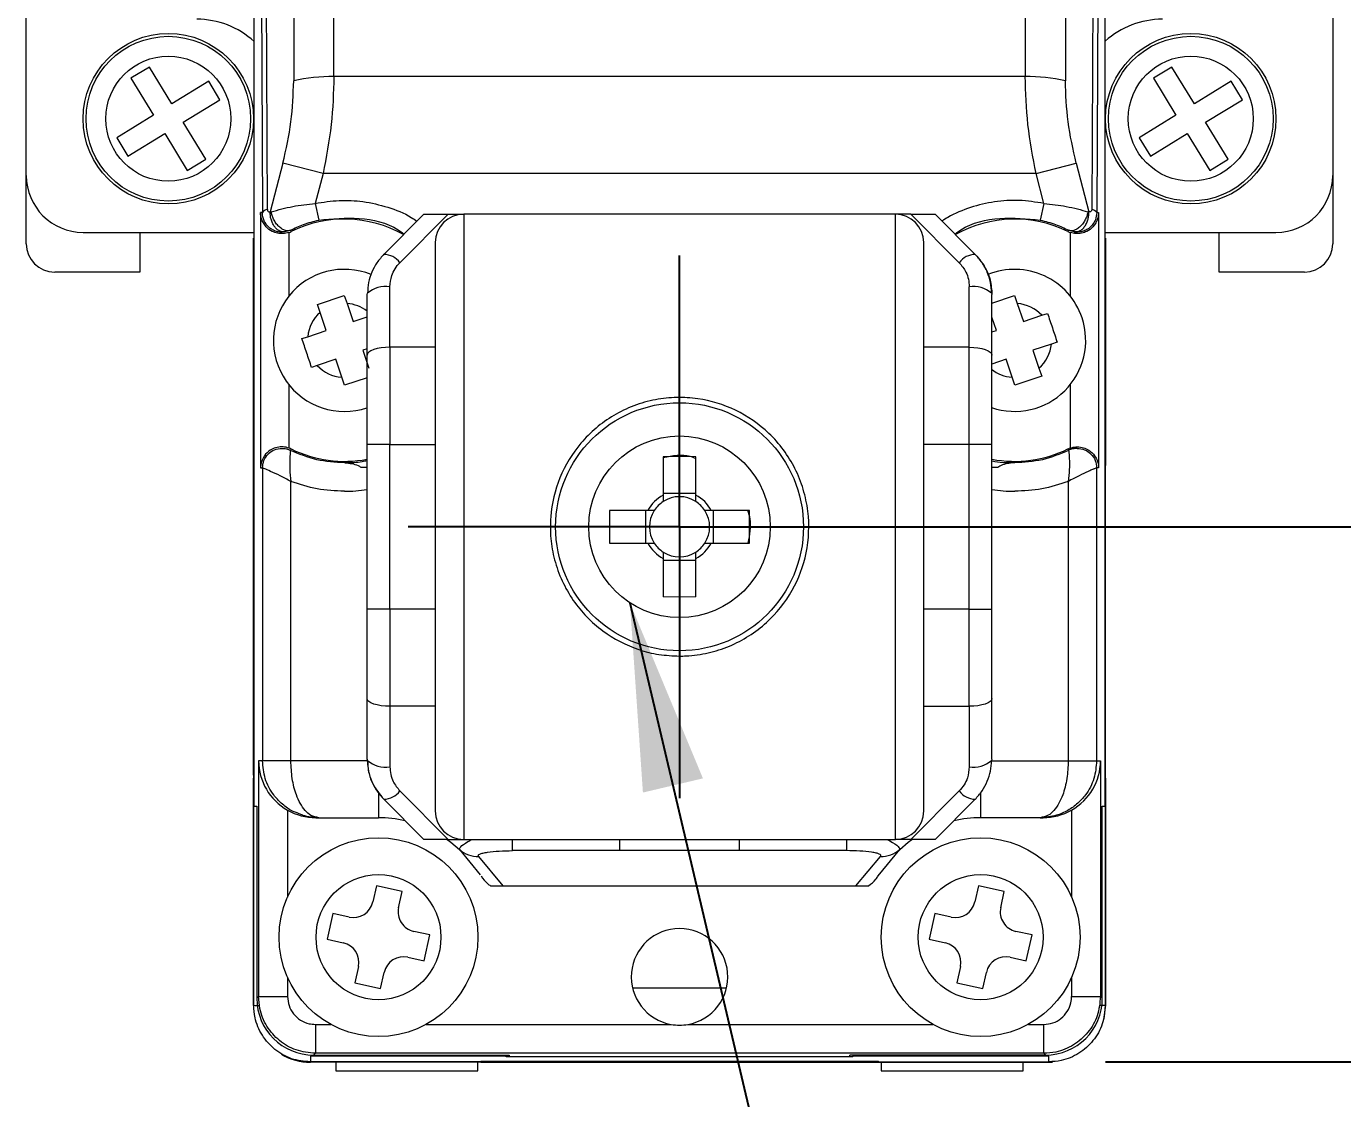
# Model space of a CAD drawing. Header units: inches. Extents: x 0.2 to 16.3, y 0.2 to 11.5.
# Drawn here: x 1.282 to 2.195, y 6.683 to 7.426 of the extents above; entities that cross this region are included whole.
import ezdxf

# ---------------------------------------------------------------- set-up
doc = ezdxf.new("R2010")
doc.units = ezdxf.units.IN
doc.header["$MEASUREMENT"] = 0
doc.linetypes.add('CENTERX2', pattern=[0.8, 0.5, -0.1, 0.1, -0.1])
doc.layers.add('CENTER_LINE', color=7, linetype='CENTERX2')
doc.styles.add('SLDTEXTSTYLE0', font='TXT', dxfattribs={"width": 0.7})
doc.dimstyles.new('SLDDIMSTYLE3', dxfattribs={"dimtxt": 0.15748, "dimasz": 0.13, "dimexe": 0, "dimexo": 0.0625, "dimgap": 0.03937, "dimtad": 1, "dimdec": 3, "dimrnd": 1e-09, "dimdsep": 46, "dimtxsty": 'SLDTEXTSTYLE0', "dimsah": 1, "dimcen": 0.09, "dimadec": 0, "dimazin": 2, "dimtfac": 1, "dimtdec": 3, "dimtofl": 0, "dimtmove": 0, "dimatfit": 3, "dimfxl": 1, "dimfrac": 2, "dimtolj": 1, "dimtzin": 12, "dimarcsym": 0})
doc.dimstyles.new('SLDDIMSTYLE5', dxfattribs={"dimtxt": 0.18, "dimasz": 0.13, "dimexe": 0, "dimexo": 0.0625, "dimgap": 0, "dimtad": 0, "dimtih": 1, "dimtoh": 1, "dimdec": 0, "dimrnd": 1e-09, "dimzin": 0, "dimdsep": 46, "dimtxsty": 'Standard', "dimsah": 1, "dimcen": 0.09, "dimadec": 0, "dimazin": 0, "dimtfac": 0.13, "dimtdec": 0, "dimtofl": 0, "dimtmove": 0, "dimatfit": 3, "dimfxl": 1, "dimfrac": 2, "dimtolj": 1, "dimtzin": 0, "dimarcsym": 0})

# ---------------------------------------------------------------- blocks, each defined once
blk = doc.blocks.new('_D_17')
at = {"layer": 'CENTER_LINE'}
for p, q in [((1.77428, 7.07931), (2.51675, 7.07931)), ((2.47738, 6.70867), (2.47738, 7.07931)), ((2.03019, 6.70867), (2.51675, 6.70867)), ((2.47738, 6.70867), (2.47738, 6.22963))]:
    blk.add_line(p, q, dxfattribs=at)
for points in [[(2.47738, 7.07931), (2.45738, 6.94931), (2.49738, 6.94931)], [(2.47738, 6.70867), (2.49738, 6.83867), (2.45738, 6.83867)]]:
    blk.add_solid(points, dxfattribs=at)
at = {"layer": 'CENTER_LINE', "insert": (2.27438, 6.22963), "char_height": 0.15748, "attachment_point": 1, "rotation": 90, "style": 'SLDTEXTSTYLE0'}
blk.add_mtext('0.371', dxfattribs=at)
blk = doc.blocks.new('SW_CENTERMARKSYMBOL_3')
at = {"layer": 'CENTER_LINE', "color": 0}
for p, q in [((0, 0.09843), (0, 0.18799)), ((0, 0), (0, 0.09843)), ((-0.09843, 0), (-0.18799, 0)), ((0, 0), (-0.09843, 0)), ((0, 0), (0, -0.09843)), ((0, 0), (0.09843, 0)), ((0.09843, 0), (0.18799, 0)), ((0, -0.09843), (0, -0.18799))]:
    blk.add_line(p, q, dxfattribs=at)

msp = doc.modelspace()

# ---------------------------------------------------------------- linework, layer by layer
at = {"color": 7, "linetype": 'Continuous', "lineweight": 18}
for p, q in [((1.43998, 6.88569), (1.43998, 7.62183)), ((1.46746, 7.62124), (1.46748, 7.38819)), ((1.49532, 7.39118), (1.49532, 7.62525)), ((1.97451, 7.62524), (1.97451, 7.39118)), ((2.00236, 7.62124), (2.00235, 7.38819)), ((1.44426, 7.61404), (1.44577, 7.29691)), ((1.44922, 7.29908), (1.44773, 7.61615)), ((2.0221, 7.61615), (2.0206, 7.29908)), ((2.02557, 7.61404), (2.02406, 7.29691)), ((2.02998, 6.88569), (2.02998, 7.47576)), ((1.28216, 7.32262), (1.28216, 7.45057)), ((2.18767, 7.45057), (2.18767, 7.32262)), ((1.36742, 7.39779), (1.35467, 7.38998)), ((1.38305, 7.37228), (1.36742, 7.39779)), ((1.97451, 7.39118), (1.49532, 7.39118)), ((2.07609, 7.39779), (2.06333, 7.38998)), ((2.09172, 7.37228), (2.07609, 7.39779)), ((1.35467, 7.38998), (1.3703, 7.36446)), ((1.40857, 7.38791), (1.38305, 7.37228)), ((1.41638, 7.37515), (1.40857, 7.38791)), ((2.06333, 7.38998), (2.07896, 7.36446)), ((2.11723, 7.38791), (2.09172, 7.37228)), ((2.12505, 7.37515), (2.11723, 7.38791)), ((1.39087, 7.35952), (1.41638, 7.37515)), ((2.09953, 7.35952), (2.12505, 7.37515)), ((1.3703, 7.36446), (1.34478, 7.34883)), ((2.07896, 7.36446), (2.05344, 7.34883)), ((1.4065, 7.334), (1.39087, 7.35952)), ((2.11516, 7.334), (2.09953, 7.35952)), ((1.34478, 7.34883), (1.3526, 7.33608)), ((1.3526, 7.33608), (1.37811, 7.3517)), ((1.37811, 7.3517), (1.39374, 7.32619)), ((2.05344, 7.34883), (2.06126, 7.33608)), ((2.06126, 7.33608), (2.08677, 7.3517)), ((2.08677, 7.3517), (2.1024, 7.32619)), ((1.39374, 7.32619), (1.4065, 7.334)), ((1.45996, 7.33113), (1.45123, 7.29739)), ((1.4878, 7.32393), (1.45996, 7.33113)), ((1.98202, 7.32393), (2.00986, 7.33113)), ((2.00986, 7.33113), (2.01859, 7.29739)), ((2.1024, 7.32619), (2.11516, 7.334)), ((1.28216, 7.27538), (1.28216, 7.32262)), ((1.4878, 7.32393), (1.48246, 7.30328)), ((1.98202, 7.32393), (1.4878, 7.32393)), ((1.98737, 7.30328), (1.98202, 7.32393)), ((2.18767, 7.32262), (2.18767, 7.27538)), ((1.48246, 7.30328), (1.48492, 7.29173)), ((1.98737, 7.30328), (1.98491, 7.29173)), ((1.44577, 7.29691), (1.44445, 7.29691)), ((1.44445, 7.29691), (1.44445, 7.12014)), ((1.45123, 7.29739), (1.45189, 7.29751)), ((1.55775, 7.29584), (1.52991, 7.268)), ((1.54104, 7.26225), (1.57463, 7.29584)), ((1.55775, 7.29584), (1.57463, 7.29584)), ((1.57463, 7.29584), (1.58531, 7.29584)), ((1.58531, 7.29584), (1.58531, 6.86277)), ((1.88452, 7.29584), (1.58531, 7.29584)), ((1.88452, 6.86277), (1.88452, 7.29584)), ((1.89519, 7.29584), (1.88452, 7.29584)), ((1.92878, 7.26225), (1.89519, 7.29584)), ((1.89519, 7.29584), (1.91208, 7.29584)), ((1.91208, 7.29584), (1.93992, 7.268)), ((2.01859, 7.29739), (2.01793, 7.29751)), ((2.02406, 7.29691), (2.02537, 7.29691)), ((2.02537, 7.29691), (2.02537, 7.12014)), ((1.32153, 7.28325), (1.43998, 7.28325)), ((1.3609, 7.28325), (1.3609, 7.25569)), ((1.46526, 7.28479), (1.4614, 7.28356)), ((1.46572, 7.28387), (1.46526, 7.28479)), ((2.00456, 7.28479), (2.00411, 7.28387)), ((2.00843, 7.28356), (2.00456, 7.28479)), ((2.02998, 7.28325), (2.1483, 7.28325)), ((2.10893, 7.25569), (2.10893, 7.28325)), ((1.43964, 7.12183), (1.43964, 7.27931)), ((1.43964, 7.27931), (1.43998, 7.27931)), ((1.43964, 7.11995), (1.43964, 7.27546)), ((1.43964, 7.27546), (1.43998, 7.27546)), ((2.02998, 7.27931), (2.03019, 7.27931)), ((2.03019, 7.27546), (2.02998, 7.27546)), ((2.03019, 7.27931), (2.03019, 7.12183)), ((2.03019, 7.11995), (2.03019, 7.27546)), ((1.3609, 7.25569), (1.30184, 7.25569)), ((2.16798, 7.25569), (2.10893, 7.25569)), ((1.53413, 7.20364), (1.53413, 7.24555)), ((1.9357, 7.20364), (1.9357, 7.24555)), ((1.48391, 7.23331), (1.50257, 7.23956)), ((1.50257, 7.23956), (1.50445, 7.23397)), ((1.51838, 7.24016), (1.51863, 7.24112)), ((1.51838, 7.19826), (1.51838, 7.24016)), ((1.9512, 7.24112), (1.95145, 7.24016)), ((1.95145, 7.19826), (1.95145, 7.24016)), ((1.95145, 7.2343), (1.96714, 7.23956)), ((1.96714, 7.23956), (1.96902, 7.23397)), ((1.48579, 7.22771), (1.48391, 7.23331)), ((1.48996, 7.21528), (1.48579, 7.22771)), ((1.50445, 7.23397), (1.50862, 7.22154)), ((1.96902, 7.23397), (1.97319, 7.22154)), ((1.98598, 7.22582), (1.98995, 7.22716)), ((1.50862, 7.22154), (1.51838, 7.22481)), ((1.95452, 7.21528), (1.95145, 7.22444)), ((1.97319, 7.22154), (1.98598, 7.22582)), ((1.47319, 7.20966), (1.47717, 7.21099)), ((1.47717, 7.21099), (1.48996, 7.21528)), ((1.95145, 7.21425), (1.95452, 7.21528)), ((1.51838, 7.20263), (1.5153, 7.2016)), ((1.5153, 7.2016), (1.51947, 7.18917)), ((1.53413, 7.20364), (1.53413, 7.13632)), ((1.56562, 7.20364), (1.53413, 7.20364)), ((1.9357, 7.20364), (1.9042, 7.20364)), ((1.9357, 7.13632), (1.9357, 7.20364)), ((1.99266, 7.20589), (1.97987, 7.2016)), ((1.97987, 7.2016), (1.98404, 7.18917)), ((1.99663, 7.20722), (1.99266, 7.20589)), ((1.48385, 7.19106), (1.47988, 7.18972)), ((1.49664, 7.19534), (1.48385, 7.19106)), ((1.50081, 7.18291), (1.49664, 7.19534)), ((1.96121, 7.19534), (1.95145, 7.19207)), ((1.96538, 7.18291), (1.96121, 7.19534)), ((1.50269, 7.17732), (1.50081, 7.18291)), ((1.51838, 7.18258), (1.50269, 7.17732)), ((1.96725, 7.17732), (1.96538, 7.18291)), ((1.98592, 7.18357), (1.96725, 7.17732)), ((1.98404, 7.18917), (1.98592, 7.18357)), ((1.53413, 7.13632), (1.51838, 7.13632)), ((1.51838, 7.02229), (1.51838, 7.13632)), ((1.53413, 7.02229), (1.53413, 7.13632)), ((1.53413, 7.13632), (1.56562, 7.13632)), ((1.9357, 7.13632), (1.9042, 7.13632)), ((1.95145, 7.13632), (1.9357, 7.13632)), ((1.9357, 7.02229), (1.9357, 7.13632)), ((1.95145, 7.02229), (1.95145, 7.13632)), ((1.46526, 7.13226), (1.46572, 7.13319)), ((1.73491, 7.12796), (1.72365, 7.12784)), ((1.72365, 7.12784), (1.72365, 7.10127)), ((1.74617, 7.12784), (1.73491, 7.12796)), ((1.74617, 7.10127), (1.74617, 7.12784)), ((2.00411, 7.13319), (2.00457, 7.13226)), ((1.43964, 6.90735), (1.43964, 7.11995)), ((1.44445, 7.12014), (1.44583, 7.12014)), ((1.44583, 7.12014), (1.44583, 6.91719)), ((1.50324, 7.1236), (1.50263, 7.1236)), ((1.514, 7.12064), (1.51838, 7.12064)), ((1.95145, 7.12064), (1.95583, 7.12064)), ((1.9672, 7.1236), (1.96659, 7.1236)), ((2.024, 7.12014), (2.024, 6.91719)), ((2.02537, 7.12014), (2.024, 7.12014)), ((2.03019, 6.90735), (2.03019, 7.11995)), ((1.46551, 6.91719), (1.46551, 7.11072)), ((2.0043, 7.11072), (2.00432, 6.91719)), ((1.72365, 7.10261), (1.74617, 7.10261)), ((1.71295, 7.09057), (1.68638, 7.09057)), ((1.68638, 7.09057), (1.68638, 7.06805)), ((1.71161, 7.06805), (1.71161, 7.09057)), ((1.78345, 7.09057), (1.75688, 7.09057)), ((1.75822, 7.09057), (1.75822, 7.06805)), ((1.78345, 7.06805), (1.78345, 7.09057)), ((1.68638, 7.06805), (1.71295, 7.06805)), ((1.75688, 7.06805), (1.78345, 7.06805)), ((1.72365, 7.05734), (1.72365, 7.03077)), ((1.74617, 7.056), (1.72365, 7.056)), ((1.74617, 7.03077), (1.74617, 7.05734)), ((1.73491, 7.03065), (1.72365, 7.03077)), ((1.74617, 7.03077), (1.73491, 7.03065)), ((1.53413, 7.02229), (1.51838, 7.02229)), ((1.53413, 7.02229), (1.53413, 6.95497)), ((1.56562, 7.02229), (1.53413, 7.02229)), ((1.9357, 7.02229), (1.9042, 7.02229)), ((1.9357, 6.95497), (1.9357, 7.02229)), ((1.9357, 7.02229), (1.95145, 7.02229)), ((1.51838, 6.91845), (1.51838, 6.96035)), ((1.56562, 6.95497), (1.53413, 6.95497)), ((1.53413, 6.95497), (1.53413, 6.91306)), ((1.9042, 6.95497), (1.9357, 6.95497)), ((1.9357, 6.95497), (1.9357, 6.91306)), ((1.95145, 6.91845), (1.95145, 6.96035)), ((1.44583, 6.91719), (1.44314, 6.91719)), ((1.44314, 6.91719), (1.44314, 6.75396)), ((1.51863, 6.91749), (1.51838, 6.91845)), ((1.95145, 6.91845), (1.9512, 6.91749)), ((2.00432, 6.91719), (2.024, 6.91719)), ((2.024, 6.91719), (2.02668, 6.91719)), ((2.02668, 6.91719), (2.02668, 6.75396)), ((1.43964, 6.90735), (1.43964, 6.90529)), ((1.43964, 6.90735), (1.43978, 6.90735)), ((1.43978, 6.7479), (1.43978, 6.90735)), ((2.03004, 6.90735), (2.03019, 6.90735)), ((2.03004, 6.7479), (2.03004, 6.90735)), ((2.03019, 6.90529), (2.03019, 6.90735)), ((1.43978, 6.90529), (1.43964, 6.90529)), ((1.43964, 6.74781), (1.43964, 6.90529)), ((2.03004, 6.90529), (2.03019, 6.90529)), ((2.03019, 6.90529), (2.03019, 6.74781)), ((1.52991, 6.89061), (1.55775, 6.86277)), ((1.57463, 6.86277), (1.54104, 6.89636)), ((1.92878, 6.89636), (1.89519, 6.86277)), ((1.91208, 6.86277), (1.93992, 6.89061)), ((1.43998, 6.88569), (1.44191, 6.88569)), ((1.44191, 6.88569), (1.44191, 6.75272)), ((1.46317, 6.8831), (1.46317, 6.82276)), ((2.00666, 6.8831), (2.00666, 6.82276)), ((2.02792, 6.88569), (2.02998, 6.88569)), ((2.02792, 6.75272), (2.02792, 6.88569)), ((1.48286, 6.87782), (1.48486, 6.87782)), ((1.48486, 6.87782), (1.52625, 6.87782)), ((1.98497, 6.87782), (1.94358, 6.87782)), ((1.98497, 6.87782), (1.98696, 6.87782)), ((1.57463, 6.86277), (1.55775, 6.86277)), ((1.57463, 6.86277), (1.58531, 6.86277)), ((1.58531, 6.86277), (1.88452, 6.86277)), ((1.69358, 6.85497), (1.69358, 6.86277)), ((1.77625, 6.86277), (1.77625, 6.85497)), ((1.89519, 6.86277), (1.88452, 6.86277)), ((1.91208, 6.86277), (1.89519, 6.86277)), ((1.58235, 6.85588), (1.59663, 6.83825)), ((1.69358, 6.85497), (1.61917, 6.85497)), ((1.77625, 6.85497), (1.69358, 6.85497)), ((1.85066, 6.85497), (1.77625, 6.85497)), ((1.87253, 6.83743), (1.88748, 6.85588)), ((1.61275, 6.83058), (1.59571, 6.85103)), ((1.85707, 6.83058), (1.87412, 6.85103)), ((1.52475, 6.83068), (1.52226, 6.81947)), ((1.54269, 6.82669), (1.52475, 6.83068)), ((1.5402, 6.81548), (1.54269, 6.82669)), ((1.61275, 6.83058), (1.85707, 6.83058)), ((1.94207, 6.83068), (1.93958, 6.81947)), ((1.96001, 6.82669), (1.94207, 6.83068)), ((1.95752, 6.81548), (1.96001, 6.82669)), ((1.49461, 6.81149), (1.49063, 6.79355)), ((1.50582, 6.809), (1.49461, 6.81149)), ((1.91194, 6.81149), (1.90795, 6.79355)), ((1.92315, 6.809), (1.91194, 6.81149)), ((1.56187, 6.79656), (1.55066, 6.79904)), ((1.9792, 6.79656), (1.96799, 6.79904)), ((1.49063, 6.79355), (1.50184, 6.79106)), ((1.55789, 6.77862), (1.56187, 6.79656)), ((1.90795, 6.79355), (1.91916, 6.79106)), ((1.97521, 6.77862), (1.9792, 6.79656)), ((1.54668, 6.78111), (1.55789, 6.77862)), ((1.964, 6.78111), (1.97521, 6.77862)), ((1.51231, 6.77463), (1.50982, 6.76342)), ((1.52775, 6.75943), (1.53024, 6.77064)), ((1.92963, 6.77463), (1.92714, 6.76342)), ((1.94508, 6.75943), (1.94757, 6.77064)), ((1.46317, 6.76735), (1.46317, 6.75396)), ((1.50982, 6.76342), (1.52775, 6.75943)), ((1.92714, 6.76342), (1.94508, 6.75943)), ((2.00666, 6.76735), (2.00666, 6.75396)), ((1.44314, 6.75396), (1.44191, 6.75272)), ((1.44314, 6.75396), (1.46317, 6.75396)), ((1.76742, 6.75962), (1.70241, 6.75962)), ((2.00666, 6.75396), (2.02668, 6.75396)), ((2.02668, 6.75396), (2.02792, 6.75272)), ((1.43964, 6.74781), (1.43968, 6.74609)), ((1.48251, 6.73463), (1.49316, 6.73463)), ((1.48251, 6.73463), (1.48251, 6.7146)), ((1.55935, 6.73463), (1.72912, 6.73463)), ((1.74071, 6.73463), (1.91048, 6.73463)), ((1.97667, 6.73463), (1.98732, 6.73463)), ((1.98732, 6.7146), (1.98732, 6.73463)), ((1.61483, 6.71252), (1.47901, 6.71252)), ((1.59712, 6.70867), (1.47901, 6.70867)), ((1.59712, 6.70844), (1.47901, 6.70844)), ((1.48251, 6.7146), (1.48127, 6.71336)), ((1.48127, 6.71336), (1.6168, 6.71336)), ((1.98732, 6.7146), (1.48251, 6.7146)), ((1.49672, 6.70844), (1.49672, 6.70253)), ((1.59515, 6.70253), (1.59515, 6.70844)), ((1.59712, 6.70915), (1.87271, 6.70915)), ((1.59712, 6.70867), (1.59712, 6.70915)), ((1.59712, 6.70867), (1.59712, 6.70844)), ((1.59712, 6.70844), (1.59909, 6.70844)), ((1.59909, 6.70844), (1.59909, 6.70915)), ((1.59909, 6.70844), (1.87074, 6.70844)), ((1.61483, 6.71336), (1.61483, 6.71252)), ((1.61483, 6.71204), (1.61483, 6.71252)), ((1.85499, 6.71204), (1.61483, 6.71204)), ((1.6168, 6.71336), (1.6168, 6.71247)), ((1.6168, 6.71247), (1.85302, 6.71247)), ((1.98856, 6.71336), (1.85302, 6.71336)), ((1.85302, 6.71247), (1.85302, 6.71336)), ((1.85499, 6.71336), (1.85499, 6.71252)), ((1.85499, 6.71204), (1.85499, 6.71252)), ((1.99082, 6.71252), (1.85499, 6.71252)), ((1.87074, 6.70844), (1.87074, 6.70915)), ((1.87074, 6.70844), (1.87271, 6.70844)), ((1.87271, 6.70867), (1.87271, 6.70915)), ((1.87271, 6.70844), (1.87271, 6.70867)), ((1.87271, 6.70867), (1.99082, 6.70867)), ((1.87271, 6.70844), (1.99082, 6.70844)), ((1.87468, 6.70844), (1.87468, 6.70253)), ((1.9731, 6.70253), (1.9731, 6.70844)), ((1.98732, 6.7146), (1.98856, 6.71336)), ((1.99082, 6.70844), (1.99343, 6.70853)), ((1.49672, 6.70253), (1.59515, 6.70253)), ((1.87468, 6.70253), (1.9731, 6.70253))]:
    msp.add_line(p, q, dxfattribs=at)
at = {"color": 8, "linetype": 'Continuous', "lineweight": 18}
for p, q in [((1.4614, 7.28356), (1.45951, 7.28347)), ((1.46414, 7.2832), (1.46414, 7.2391)), ((2.00569, 7.2832), (2.00569, 7.2391)), ((2.01032, 7.28357), (2.00843, 7.28356)), ((1.46414, 7.17778), (1.46414, 7.13385)), ((2.00569, 7.17778), (2.00569, 7.13385)), ((1.51854, 6.91719), (1.46551, 6.91719)), ((1.95117, 6.91719), (2.00432, 6.91719)), ((1.52625, 6.89464), (1.52625, 6.87782)), ((1.94358, 6.89465), (1.94358, 6.87782)), ((1.61917, 6.85497), (1.61917, 6.86277)), ((1.85066, 6.86277), (1.85066, 6.85497))]:
    msp.add_line(p, q, dxfattribs=at)
at = {"color": 7, "linetype": 'Continuous', "lineweight": 18, "flags": 128}
for points in [[(1.53413, 7.20364), (1.53105, 7.20354), (1.5281, 7.20323), (1.52538, 7.20274), (1.52299, 7.20207), (1.52103, 7.20125), (1.51958, 7.20032), (1.51868, 7.19931), (1.51838, 7.19826)], [(1.9357, 7.20364), (1.93877, 7.20354), (1.94173, 7.20323), (1.94445, 7.20274), (1.94684, 7.20207), (1.9488, 7.20125), (1.95025, 7.20032), (1.95115, 7.19931), (1.95145, 7.19826)], [(1.53413, 6.95497), (1.53105, 6.95507), (1.5281, 6.95538), (1.52538, 6.95588), (1.52299, 6.95655), (1.52103, 6.95736), (1.51958, 6.95829), (1.51868, 6.9593), (1.51838, 6.96035)], [(1.95145, 6.96035), (1.95115, 6.9593), (1.95025, 6.95829), (1.9488, 6.95736), (1.94684, 6.95655), (1.94445, 6.95588), (1.94173, 6.95538), (1.93877, 6.95507), (1.9357, 6.95497)], [(1.57381, 6.86277), (1.57645, 6.86083), (1.58235, 6.85588)], [(1.88748, 6.85588), (1.89337, 6.86083), (1.89601, 6.86277)], [(2.02892, 6.73789), (2.02943, 6.74013), (2.03019, 6.74781)]]:
    msp.add_lwpolyline(points, dxfattribs=at)
at = {"color": 7, "linetype": 'Continuous', "lineweight": 18}
for centre, radius in [((1.38058, 7.36199), 0.05906), ((1.38058, 7.36199), 0.05706), ((2.08924, 7.36199), 0.05906), ((2.08924, 7.36199), 0.05706), ((1.38058, 7.36199), 0.04333), ((2.08924, 7.36199), 0.04333), ((1.73491, 7.07931), 0.08589), ((1.73491, 7.07931), 0.0629), ((1.52625, 6.79505), 0.0689), ((1.94358, 6.79505), 0.0689), ((1.52625, 6.79505), 0.04331), ((1.94358, 6.79505), 0.04331)]:
    msp.add_circle(centre, radius, dxfattribs=at)
for centre, radius, start, end in [((1.40027, 7.37183), 0.05906, 47.74085, 90), ((2.06956, 7.37183), 0.05906, 90, 132.07924), ((1.49373, 7.27465), 0.11654, 89.21959, 103.01862), ((1.9761, 7.27465), 0.11654, 76.98138, 90.78041), ((1.32153, 7.32262), 0.03937, 180, 270), ((2.1483, 7.32262), 0.03937, 270, 0), ((1.44943, 7.2949), 0.00419, 92.8684, 151.15593), ((2.02039, 7.2949), 0.00419, 28.84509, 87.13117), ((1.50263, 7.20853), 0.08389, 60.74455, 116.10388), ((1.58531, 7.27616), 0.01969, 90, 180), ((1.88452, 7.27616), 0.01969, 0, 90), ((1.9672, 7.20853), 0.08389, 63.89612, 119.25545), ((1.45932, 7.29691), 0.01453, 289.34492, 296.10388), ((2.0105, 7.29691), 0.01453, 243.89612, 250.65508), ((1.30184, 7.27538), 0.01969, 180, 270), ((2.16798, 7.27538), 0.01969, 270, 0), ((1.52969, 7.25391), 0.01409, 36.29518, 89.08926), ((1.94014, 7.25391), 0.01409, 90.91074, 143.70482), ((1.50263, 7.20844), 0.04921, 67.82019, 288.5391), ((1.9672, 7.20844), 0.04921, 18.5391, 112.09814), ((1.50263, 7.20844), 0.02559, 131.15897, 174.28594), ((1.9672, 7.20844), 0.02559, 42.79227, 85.91924), ((1.9672, 7.20844), 0.04921, 250.96461, 18.5391), ((1.9672, 7.20844), 0.02559, 311.15897, 354.28594), ((1.50263, 7.20844), 0.02559, 222.79227, 265.91924), ((1.45932, 7.12014), 0.01453, 63.89612, 70.65508), ((1.50263, 7.20853), 0.08389, 243.89612, 280.81935), ((1.9672, 7.20853), 0.08389, 259.18065, 296.10388), ((2.0105, 7.12014), 0.01453, 109.34492, 116.10388), ((1.73491, 7.07931), 0.02468, 117.14285, 152.85715), ((1.73491, 7.07931), 0.02086, 57.33539, 122.66461), ((1.73491, 7.07931), 0.02468, 27.14285, 62.85715), ((1.73491, 7.07931), 0.02086, 147.33539, 212.66461), ((1.73491, 7.07931), 0.02086, 122.66461, 147.33539), ((1.73491, 7.07931), 0.02086, 32.66461, 57.33539), ((1.73491, 7.07931), 0.02086, 327.33539, 32.66461), ((1.73491, 7.07931), 0.02468, 207.14285, 242.85715), ((1.73491, 7.07931), 0.02086, 212.66461, 237.33539), ((1.73491, 7.07931), 0.02086, 237.33539, 302.66461), ((1.73491, 7.07931), 0.02468, 297.14285, 332.85715), ((1.73491, 7.07931), 0.02086, 302.66461, 327.33539), ((1.52969, 6.9047), 0.01409, 270.91075, 323.70482), ((1.94014, 6.9047), 0.01409, 216.29518, 269.08926), ((1.58531, 6.88246), 0.01969, 180, 270), ((1.88452, 6.88246), 0.01969, 270, 0), ((1.52625, 6.79514), 0.08268, 77.03081, 90), ((1.94358, 6.79514), 0.08268, 90, 102.96919), ((1.59485, 6.8695), 0.01849, 227.47679, 272.6664), ((1.87498, 6.8695), 0.01849, 267.3336, 312.52321), ((1.50881, 6.82245), 0.01378, 257.48214, 347.48214), ((1.55365, 6.8125), 0.01378, 167.48214, 257.48214), ((1.92613, 6.82245), 0.01378, 257.48214, 347.48214), ((1.97097, 6.8125), 0.01378, 167.48214, 257.48214), ((1.73491, 6.76758), 0.03346, 279.97078, 260.02922), ((1.49885, 6.77761), 0.01378, 347.48214, 77.48214), ((1.91618, 6.77761), 0.01378, 347.48214, 77.48214), ((1.54369, 6.76766), 0.01378, 77.48214, 167.48214), ((1.96102, 6.76766), 0.01378, 77.48214, 167.48214), ((1.73491, 6.76758), 0.03346, 260.02922, 279.97078), ((1.47901, 6.74781), 0.03937, 239.39534, 270)]:
    msp.add_arc(centre, radius, start, end, dxfattribs=at)
at = {"color": 8, "linetype": 'Continuous', "lineweight": 18}
for centre, radius, start, end in [((1.53108, 7.22687), 0.01892, 80.74286, 131.15985), ((1.93874, 7.22687), 0.01892, 48.84453, 99.25563), ((1.50263, 7.20844), 0.02559, 52.02013, 85.91924), ((1.9672, 7.20844), 0.02559, 231.34703, 265.91924), ((1.50263, 7.20853), 0.10461, 270, 278.65799), ((1.9672, 7.20853), 0.10461, 261.34201, 270), ((1.53108, 6.93174), 0.01892, 228.84453, 279.25563), ((1.93874, 6.93174), 0.01892, 260.74286, 311.15985)]:
    msp.add_arc(centre, radius, start, end, dxfattribs=at)
at = {"color": 7, "linetype": 'Continuous', "lineweight": 18}
for centre, major_axis, ratio, start_param, end_param in [((1.48321, 6.91719), (0.04006, 0), 0.982697, 3.141593, 4.188702), ((1.98662, 6.91719), (0.04006, 0), 0.982697, 5.236076, 6.283185), ((1.48286, 6.91719), (-0.03938, 0), 0.999848, 1.04711, 1.570796), ((1.98696, 6.91719), (-0.03938, 0), 0.999848, 1.570796, 2.094483), ((1.48128, 6.75274), (0.02785, 0.02785), 0.999695, 2.356347, 3.926839), ((1.98855, 6.75274), (0.02785, -0.02785), 0.999695, 5.497939, 7.068431)]:
    msp.add_ellipse(centre, major_axis=major_axis, ratio=ratio, start_param=start_param, end_param=end_param, dxfattribs=at)
for points, knots in [([(1.49532, 7.39118), (1.49499, 7.38011), (1.49434, 7.35779), (1.48999, 7.33528), (1.4878, 7.32393)], [0, 0, 0, 0, 0.495576, 1, 1, 1, 1]), ([(1.98202, 7.32393), (1.97983, 7.33528), (1.97549, 7.35779), (1.97484, 7.38011), (1.97451, 7.39118)], [0, 0, 0, 0, 0.504417, 1, 1, 1, 1]), ([(1.45996, 7.33113), (1.46215, 7.34073), (1.4665, 7.35976), (1.46715, 7.37877), (1.46748, 7.38819)], [0, 0, 0, 0, 0.504154, 1, 1, 1, 1]), ([(2.00986, 7.33113), (2.00767, 7.34073), (2.00333, 7.35976), (2.00267, 7.37877), (2.00235, 7.38819)], [0, 0, 0, 0, 0.504153, 1, 1, 1, 1]), ([(1.44922, 7.29908), (1.44924, 7.29895), (1.44926, 7.29868), (1.44944, 7.29819), (1.44984, 7.29771), (1.45048, 7.29735), (1.45098, 7.29738), (1.45123, 7.29739)], [0, 0, 0, 0, 0.105787, 0.213994, 0.459109, 0.727072, 1, 1, 1, 1]), ([(1.45189, 7.29751), (1.45669, 7.29886), (1.46573, 7.30142), (1.47711, 7.30269), (1.48246, 7.30328)], [0, 0, 0, 0, 0.529808, 1, 1, 1, 1]), ([(1.98737, 7.30328), (1.99273, 7.30269), (2.00411, 7.30142), (2.01315, 7.29886), (2.01793, 7.29751)], [0, 0, 0, 0, 0.470945, 1, 1, 1, 1]), ([(2.0206, 7.29908), (2.02059, 7.29894), (2.02057, 7.29867), (2.02039, 7.29817), (2.01998, 7.29771), (2.01934, 7.29735), (2.01884, 7.29738), (2.01859, 7.29739)], [0, 0, 0, 0, 0.107272, 0.216266, 0.463262, 0.73307, 1, 1, 1, 1]), ([(1.46414, 7.2832), (1.4628, 7.28286), (1.46012, 7.28216), (1.45607, 7.28256), (1.45188, 7.28406), (1.44764, 7.28738), (1.44507, 7.29199), (1.44449, 7.29544), (1.44446, 7.29688), (1.44445, 7.29691)], [0, 0, 0, 0, 0.117763, 0.235394, 0.357437, 0.547783, 0.812584, 0.994967, 1, 1, 1, 1]), ([(1.45951, 7.28347), (1.45917, 7.28345), (1.45785, 7.28335), (1.45556, 7.28384), (1.45283, 7.28492), (1.4504, 7.28659), (1.4484, 7.28873), (1.44691, 7.29124), (1.44595, 7.29401), (1.44583, 7.29595), (1.44577, 7.29691)], [0, 0, 0, 0, 0.048473, 0.185416, 0.322525, 0.459803, 0.595659, 0.730926, 0.865681, 1, 1, 1, 1]), ([(1.4614, 7.28356), (1.46082, 7.28354), (1.45961, 7.28348), (1.45772, 7.28411), (1.45582, 7.28536), (1.45409, 7.28724), (1.45269, 7.28961), (1.45174, 7.29224), (1.45123, 7.29488), (1.45123, 7.29658), (1.45123, 7.29739)], [0, 0, 0, 0, 0.1131826, 0.235918, 0.3659643, 0.5, 0.6340357, 0.764082, 0.8868174, 1, 1, 1, 1]), ([(1.46526, 7.28479), (1.46475, 7.28461), (1.46366, 7.28425), (1.46167, 7.28448), (1.45945, 7.28543), (1.45718, 7.28717), (1.45514, 7.28953), (1.45353, 7.29223), (1.45241, 7.29495), (1.45206, 7.29668), (1.45189, 7.29751)], [0, 0, 0, 0, 0.110626, 0.23271, 0.363836, 0.5, 0.636164, 0.76729, 0.889374, 1, 1, 1, 1]), ([(1.46526, 7.28479), (1.46813, 7.28613), (1.47241, 7.28815), (1.47945, 7.29045), (1.48312, 7.29131), (1.48492, 7.29173)], [0, 0, 0, 0, 0.50598, 0.757681, 1, 1, 1, 1]), ([(1.48492, 7.29173), (1.49421, 7.29267), (1.51279, 7.29455), (1.53377, 7.28969), (1.54263, 7.28309), (1.54399, 7.28208)], [0, 0, 0, 0, 0.458726, 0.917452, 1, 1, 1, 1]), ([(1.92584, 7.28208), (1.92719, 7.28309), (1.93606, 7.28969), (1.95704, 7.29455), (1.97562, 7.29267), (1.98491, 7.29173)], [0, 0, 0, 0, 0.082543, 0.541272, 1, 1, 1, 1]), ([(1.98491, 7.29173), (1.98671, 7.29131), (1.99038, 7.29045), (1.99742, 7.28815), (2.0017, 7.28613), (2.00456, 7.28479)], [0, 0, 0, 0, 0.2423835, 0.4941573, 1, 1, 1, 1]), ([(2.01793, 7.29751), (2.01777, 7.29668), (2.01742, 7.29495), (2.0163, 7.29223), (2.01469, 7.28953), (2.01264, 7.28717), (2.01038, 7.28543), (2.00816, 7.28448), (2.00617, 7.28425), (2.00508, 7.28461), (2.00456, 7.28479)], [0, 0, 0, 0, 0.110626, 0.23271, 0.363836, 0.5, 0.636164, 0.76729, 0.889374, 1, 1, 1, 1]), ([(2.02537, 7.29691), (2.02537, 7.29688), (2.02534, 7.29544), (2.02475, 7.29199), (2.02219, 7.28738), (2.01795, 7.28406), (2.01376, 7.28256), (2.00971, 7.28216), (2.00703, 7.28286), (2.00569, 7.2832)], [0, 0, 0, 0, 0.005034, 0.187416, 0.452217, 0.642563, 0.764606, 0.882237, 1, 1, 1, 1]), ([(2.00843, 7.28356), (2.00903, 7.28354), (2.01029, 7.28348), (2.01224, 7.28417), (2.01416, 7.28549), (2.01588, 7.28744), (2.01723, 7.28983), (2.01813, 7.29242), (2.0186, 7.29498), (2.0186, 7.29662), (2.01859, 7.29739)], [0, 0, 0, 0, 0.118146, 0.244995, 0.37775, 0.512674, 0.645653, 0.772913, 0.891593, 1, 1, 1, 1]), ([(2.02406, 7.29691), (2.02389, 7.29525), (2.02361, 7.29265), (2.02192, 7.28945), (2.02016, 7.28729), (2.01786, 7.28542), (2.01539, 7.28422), (2.01276, 7.28345), (2.01114, 7.28353), (2.01032, 7.28357)], [0, 0, 0, 0, 0.2307557, 0.3608452, 0.5004499, 0.6194358, 0.7738277, 0.8853372, 1, 1, 1, 1]), ([(1.56562, 7.27616), (1.56562, 7.2755), (1.56562, 7.27419), (1.56562, 7.26497), (1.56562, 7.2544), (1.56562, 7.24086), (1.56562, 7.21949), (1.56562, 7.18802), (1.56562, 7.15669), (1.56562, 7.12839), (1.56562, 7.10404), (1.56562, 7.07521), (1.56562, 7.04219), (1.56562, 7.01193), (1.56562, 6.9886), (1.56562, 6.96545), (1.56562, 6.93911), (1.56562, 6.91355), (1.56562, 6.89732), (1.56562, 6.88815), (1.56562, 6.88333), (1.56562, 6.88275), (1.56562, 6.88246)], [0, 0, 0, 0, 0.060009, 0.119967, 0.15217, 0.184339, 0.249992, 0.315645, 0.379934, 0.420078, 0.459886, 0.5, 0.560001, 0.619968, 0.65217, 0.684339, 0.749992, 0.815646, 0.879934, 0.920055, 0.959864, 1, 1, 1, 1]), ([(1.9042, 6.88246), (1.9042, 6.88275), (1.9042, 6.88333), (1.9042, 6.88815), (1.9042, 6.89528), (1.9042, 6.90422), (1.9042, 6.91774), (1.9042, 6.93485), (1.9042, 6.95496), (1.9042, 6.97128), (1.9042, 6.9886), (1.9042, 7.01193), (1.9042, 7.04219), (1.9042, 7.07521), (1.9042, 7.10404), (1.9042, 7.12839), (1.9042, 7.15039), (1.9042, 7.17001), (1.9042, 7.19316), (1.9042, 7.21422), (1.9042, 7.23237), (1.9042, 7.24427), (1.9042, 7.2544), (1.9042, 7.26497), (1.9042, 7.27419), (1.9042, 7.2755), (1.9042, 7.27616)], [0, 0, 0, 0, 0.040123, 0.079918, 0.120025, 0.152183, 0.184374, 0.250005, 0.282847, 0.315724, 0.347882, 0.380073, 0.440019, 0.5, 0.5401, 0.579895, 0.620025, 0.652183, 0.684375, 0.750006, 0.782848, 0.815724, 0.847882, 0.880074, 0.940011, 1, 1, 1, 1]), ([(1.53006, 7.26812), (1.52835, 7.26622), (1.52494, 7.26242), (1.52143, 7.25569), (1.51912, 7.24854), (1.51879, 7.24359), (1.51863, 7.24112)], [0, 0, 0, 0, 0.2516428, 0.5018337, 0.7510709, 1, 1, 1, 1]), ([(1.9512, 7.24112), (1.95103, 7.24361), (1.9507, 7.24859), (1.94836, 7.25578), (1.94482, 7.26254), (1.94137, 7.26635), (1.93964, 7.26825)], [0, 0, 0, 0, 0.249066, 0.498343, 0.748498, 1, 1, 1, 1]), ([(1.93992, 7.268), (1.94276, 7.26454), (1.94716, 7.25917), (1.95074, 7.24941), (1.95119, 7.24358), (1.95145, 7.24016)], [0, 0, 0, 0, 0.430059, 0.666913, 1, 1, 1, 1]), ([(1.53413, 7.24555), (1.53438, 7.24817), (1.53481, 7.25254), (1.53751, 7.25819), (1.53986, 7.2609), (1.54104, 7.26225)], [0, 0, 0, 0, 0.428724, 0.713281, 1, 1, 1, 1]), ([(1.92878, 7.26225), (1.93049, 7.26017), (1.93333, 7.2567), (1.93534, 7.2508), (1.93558, 7.24731), (1.9357, 7.24555)], [0, 0, 0, 0, 0.427559, 0.711619, 1, 1, 1, 1]), ([(1.73491, 6.98974), (1.73012, 6.98997), (1.72054, 6.99043), (1.70202, 6.9951), (1.68041, 7.00626), (1.66323, 7.02397), (1.65319, 7.04161), (1.64794, 7.05612), (1.64532, 7.07116), (1.64514, 7.09054), (1.65076, 7.11404), (1.66578, 7.13867), (1.68467, 7.15466), (1.70307, 7.16349), (1.71787, 7.16769), (1.73292, 7.16924), (1.75197, 7.16812), (1.7748, 7.16112), (1.79432, 7.14754), (1.80723, 7.13285), (1.81531, 7.1198), (1.82104, 7.10541), (1.82521, 7.08583), (1.82418, 7.0612), (1.81403, 7.03423), (1.79899, 7.0154), (1.78328, 7.00342), (1.76965, 6.99626), (1.75491, 6.99158), (1.74312, 6.98987), (1.73644, 6.98976), (1.73491, 6.98974)], [0, 0, 0, 0, 0.025288, 0.050582, 0.100868, 0.153947, 0.181712, 0.209466, 0.235789, 0.262109, 0.31142, 0.361511, 0.415094, 0.442836, 0.470563, 0.496504, 0.522443, 0.570914, 0.621451, 0.648833, 0.676208, 0.703639, 0.731059, 0.781912, 0.831036, 0.882393, 0.909891, 0.93738, 0.964668, 0.991944, 1, 1, 1, 1]), ([(1.46414, 7.13385), (1.46282, 7.13421), (1.46122, 7.13464), (1.45807, 7.13473), (1.4548, 7.13421), (1.45044, 7.13211), (1.44641, 7.12809), (1.44473, 7.1237), (1.44447, 7.12083), (1.44446, 7.12018), (1.44445, 7.12014)], [0, 0, 0, 0, 0.11544, 0.141145, 0.277216, 0.412411, 0.624676, 0.915152, 0.994966, 1, 1, 1, 1]), ([(1.44583, 7.12014), (1.44603, 7.12191), (1.44644, 7.12545), (1.44956, 7.12991), (1.45402, 7.13303), (1.45755, 7.13344), (1.45932, 7.13364)], [0, 0, 0, 0, 0.2499999, 0.4999999, 0.7499999, 1, 1, 1, 1]), ([(1.45932, 7.13364), (1.46035, 7.13358), (1.46241, 7.13346), (1.46431, 7.13266), (1.46526, 7.13226)], [0, 0, 0, 0, 0.5, 1, 1, 1, 1]), ([(1.46526, 7.13226), (1.46524, 7.13216), (1.46521, 7.13195), (1.46506, 7.13056), (1.46488, 7.12838), (1.46469, 7.12473), (1.46464, 7.11881), (1.46521, 7.11356), (1.46551, 7.11072)], [0, 0, 0, 0, 0.12306, 0.248493, 0.377059, 0.509618, 0.734984, 1, 1, 1, 1]), ([(1.50263, 7.1236), (1.49615, 7.12397), (1.4832, 7.12472), (1.47124, 7.12975), (1.46526, 7.13226)], [0, 0, 0, 0, 0.5, 1, 1, 1, 1]), ([(1.74617, 7.12658), (1.74489, 7.12708), (1.73778, 7.12991), (1.73002, 7.12835), (1.72365, 7.12707)], [0, 0, 0, 0, 0.180405, 1, 1, 1, 1]), ([(2.00457, 7.13226), (1.99859, 7.12975), (1.98663, 7.12472), (1.97367, 7.12397), (1.9672, 7.1236)], [0, 0, 0, 0, 0.5, 1, 1, 1, 1]), ([(2.00457, 7.13226), (2.00458, 7.13216), (2.00462, 7.13195), (2.00476, 7.13055), (2.00495, 7.12838), (2.00513, 7.12472), (2.00517, 7.1188), (2.00461, 7.11355), (2.0043, 7.11072)], [0, 0, 0, 0, 0.1230873, 0.248535, 0.3771033, 0.5096528, 0.7350716, 1, 1, 1, 1]), ([(2.0105, 7.13364), (2.00943, 7.13357), (2.00737, 7.13345), (2.00547, 7.13264), (2.00457, 7.13226)], [0, 0, 0, 0, 0.5237, 1, 1, 1, 1]), ([(2.00569, 7.13385), (2.007, 7.13421), (2.00861, 7.13464), (2.01176, 7.13473), (2.01503, 7.13421), (2.01939, 7.13211), (2.02342, 7.12809), (2.0251, 7.1237), (2.02536, 7.12083), (2.02537, 7.12018), (2.02537, 7.12014)], [0, 0, 0, 0, 0.11544, 0.141145, 0.277216, 0.412411, 0.624676, 0.915152, 0.994966, 1, 1, 1, 1]), ([(2.0105, 7.13364), (2.01227, 7.13344), (2.01581, 7.13303), (2.02027, 7.12991), (2.02339, 7.12545), (2.0238, 7.12191), (2.024, 7.12014)], [0, 0, 0, 0, 0.25, 0.5, 0.75, 1, 1, 1, 1]), ([(1.46551, 7.11072), (1.46304, 7.11205), (1.458, 7.11473), (1.45139, 7.11778), (1.44768, 7.11943), (1.44611, 7.12005), (1.44592, 7.12011), (1.44583, 7.12014)], [0, 0, 0, 0, 0.260217, 0.529104, 0.765257, 0.882426, 1, 1, 1, 1]), ([(1.51838, 7.12507), (1.51726, 7.1248), (1.51218, 7.12354), (1.50716, 7.12357), (1.50324, 7.1236)], [0, 0, 0, 0, 0.219061, 1, 1, 1, 1]), ([(1.50324, 7.1236), (1.50628, 7.12335), (1.51005, 7.12303), (1.51336, 7.12103), (1.514, 7.12064)], [0, 0, 0, 0, 0.804502, 1, 1, 1, 1]), ([(1.96659, 7.1236), (1.9616, 7.12352), (1.95657, 7.12344), (1.95149, 7.12481), (1.95145, 7.12482)], [0, 0, 0, 0, 0.992666, 1, 1, 1, 1]), ([(1.96659, 7.1236), (1.96355, 7.12335), (1.95977, 7.12303), (1.95647, 7.12103), (1.95583, 7.12064)], [0, 0, 0, 0, 0.804617, 1, 1, 1, 1]), ([(2.024, 7.12014), (2.0239, 7.12011), (2.02371, 7.12005), (2.02247, 7.11954), (2.02059, 7.11874), (2.01729, 7.11724), (2.01179, 7.11468), (2.00687, 7.11208), (2.0043, 7.11072)], [0, 0, 0, 0, 0.119498, 0.23974, 0.361536, 0.485663, 0.730817, 1, 1, 1, 1]), ([(1.72365, 7.10127), (1.72365, 7.10006), (1.72365, 7.09861), (1.72365, 7.09711), (1.72365, 7.09687)], [0, 0, 0, 0, 0.842199, 1, 1, 1, 1]), ([(1.74617, 7.09687), (1.74617, 7.09793), (1.74617, 7.09942), (1.74617, 7.10086), (1.74617, 7.10127)], [0, 0, 0, 0, 0.711887, 1, 1, 1, 1]), ([(1.71735, 7.09057), (1.71629, 7.09057), (1.7148, 7.09057), (1.71336, 7.09057), (1.71295, 7.09057)], [0, 0, 0, 0, 0.711887, 1, 1, 1, 1]), ([(1.75688, 7.09057), (1.75566, 7.09057), (1.75422, 7.09057), (1.75271, 7.09057), (1.75248, 7.09057)], [0, 0, 0, 0, 0.842199, 1, 1, 1, 1]), ([(1.78249, 7.06805), (1.78364, 7.07369), (1.78519, 7.08135), (1.78286, 7.08864), (1.78225, 7.09057)], [0, 0, 0, 0, 0.736608, 1, 1, 1, 1]), ([(1.71295, 7.06805), (1.71416, 7.06805), (1.71561, 7.06805), (1.71711, 7.06805), (1.71735, 7.06805)], [0, 0, 0, 0, 0.842199, 1, 1, 1, 1]), ([(1.72365, 7.06174), (1.72365, 7.06068), (1.72365, 7.05919), (1.72365, 7.05776), (1.72365, 7.05734)], [0, 0, 0, 0, 0.711887, 1, 1, 1, 1]), ([(1.74617, 7.05734), (1.74617, 7.05856), (1.74617, 7.06), (1.74617, 7.06151), (1.74617, 7.06174)], [0, 0, 0, 0, 0.842199, 1, 1, 1, 1]), ([(1.75248, 7.06805), (1.75354, 7.06805), (1.75503, 7.06805), (1.75646, 7.06805), (1.75688, 7.06805)], [0, 0, 0, 0, 0.711887, 1, 1, 1, 1]), ([(1.48486, 6.87782), (1.48302, 6.87812), (1.47975, 6.87866), (1.4754, 6.8825), (1.47201, 6.88737), (1.46877, 6.89455), (1.46611, 6.90449), (1.46571, 6.91304), (1.46551, 6.91719)], [0, 0, 0, 0, 0.1913886, 0.3396526, 0.4809365, 0.608398, 0.8098668, 1, 1, 1, 1]), ([(1.51838, 6.91845), (1.51864, 6.91504), (1.51909, 6.9092), (1.52266, 6.89944), (1.52707, 6.89407), (1.52991, 6.89061)], [0, 0, 0, 0, 0.333087, 0.56994, 1, 1, 1, 1]), ([(1.51863, 6.91749), (1.51879, 6.915), (1.51912, 6.91002), (1.52146, 6.90283), (1.52501, 6.89607), (1.52846, 6.89227), (1.53019, 6.89036)], [0, 0, 0, 0, 0.249066, 0.498343, 0.748498, 1, 1, 1, 1]), ([(1.93977, 6.89049), (1.94148, 6.89239), (1.94489, 6.89619), (1.9484, 6.90292), (1.95071, 6.91007), (1.95104, 6.91502), (1.9512, 6.91749)], [0, 0, 0, 0, 0.2516428, 0.5018337, 0.7510709, 1, 1, 1, 1]), ([(2.00432, 6.91719), (2.00412, 6.91304), (2.00372, 6.90449), (2.00106, 6.89455), (1.99782, 6.88738), (1.99444, 6.88252), (1.99009, 6.87867), (1.98682, 6.87813), (1.98497, 6.87782)], [0, 0, 0, 0, 0.190183, 0.391587, 0.518897, 0.659859, 0.807345, 1, 1, 1, 1]), ([(2.024, 6.91719), (2.02362, 6.91304), (2.02283, 6.90449), (2.01742, 6.89455), (2.01091, 6.88738), (2.00407, 6.88252), (1.99532, 6.87867), (1.98871, 6.87813), (1.98497, 6.87782)], [0, 0, 0, 0, 0.1901815, 0.391587, 0.5188144, 0.6598591, 0.8072141, 1, 1, 1, 1]), ([(1.53413, 6.91306), (1.53425, 6.9113), (1.53449, 6.90781), (1.5365, 6.90191), (1.53934, 6.89844), (1.54104, 6.89636)], [0, 0, 0, 0, 0.288381, 0.572441, 1, 1, 1, 1]), ([(1.9357, 6.91306), (1.93545, 6.91044), (1.93502, 6.90608), (1.93232, 6.90042), (1.92997, 6.89772), (1.92878, 6.89636)], [0, 0, 0, 0, 0.428724, 0.713281, 1, 1, 1, 1]), ([(1.48486, 6.87782), (1.4811, 6.87798), (1.47639, 6.87818), (1.47207, 6.88014), (1.4712, 6.88054)], [0, 0, 0, 0, 0.797018, 1, 1, 1, 1]), ([(1.59571, 6.85103), (1.59552, 6.85131), (1.59515, 6.85185), (1.59632, 6.85266), (1.59857, 6.85337), (1.60293, 6.85416), (1.60994, 6.85483), (1.61607, 6.85492), (1.61917, 6.85497)], [0, 0, 0, 0, 0.119629, 0.235882, 0.354499, 0.47966, 0.73658, 1, 1, 1, 1]), ([(1.87412, 6.85103), (1.8743, 6.85131), (1.87465, 6.85185), (1.87353, 6.85265), (1.87128, 6.85336), (1.86693, 6.85415), (1.85988, 6.85483), (1.85376, 6.85492), (1.85066, 6.85497)], [0, 0, 0, 0, 0.118245, 0.235831, 0.351657, 0.479645, 0.73658, 1, 1, 1, 1]), ([(1.5973, 6.83743), (1.59866, 6.83553), (1.60055, 6.8329), (1.6032, 6.83108), (1.60394, 6.83058)], [0, 0, 0, 0, 0.721928, 1, 1, 1, 1]), ([(1.86589, 6.83058), (1.86775, 6.832), (1.87032, 6.83397), (1.87205, 6.83668), (1.87253, 6.83743)], [0, 0, 0, 0, 0.721901, 1, 1, 1, 1]), ([(1.60394, 6.83058), (1.60435, 6.83058), (1.60513, 6.83058), (1.60674, 6.83058), (1.60853, 6.83058), (1.61014, 6.83058), (1.6115, 6.83058), (1.61237, 6.83058), (1.61275, 6.83058)], [0, 0, 0, 0, 0.302904, 0.5868, 0.763479, 0.863466, 0.940683, 1, 1, 1, 1]), ([(1.85707, 6.83058), (1.8576, 6.83058), (1.85864, 6.83058), (1.86029, 6.83058), (1.86282, 6.83058), (1.86458, 6.83058), (1.86551, 6.83058), (1.86589, 6.83058)], [0, 0, 0, 0, 0.081806, 0.163008, 0.304881, 0.721802, 1, 1, 1, 1]), ([(1.48251, 6.7146), (1.47797, 6.71505), (1.46901, 6.71596), (1.45718, 6.7229), (1.44836, 6.73296), (1.44378, 6.74396), (1.44332, 6.75117), (1.44314, 6.75396)], [0, 0, 0, 0, 0.2199537, 0.4345703, 0.6492433, 0.8639785, 1, 1, 1, 1]), ([(1.46317, 6.75396), (1.46338, 6.75181), (1.46379, 6.74752), (1.46708, 6.74173), (1.47196, 6.73734), (1.47742, 6.73495), (1.48104, 6.73472), (1.48251, 6.73463)], [0, 0, 0, 0, 0.2121897, 0.4239717, 0.641513, 0.8550561, 1, 1, 1, 1]), ([(1.98732, 6.73463), (1.98947, 6.73483), (1.99376, 6.73525), (1.99955, 6.73853), (2.00394, 6.74341), (2.00633, 6.74888), (2.00656, 6.7525), (2.00666, 6.75396)], [0, 0, 0, 0, 0.212202, 0.423999, 0.641521, 0.855071, 1, 1, 1, 1]), ([(2.02668, 6.75396), (2.02623, 6.74943), (2.02532, 6.74047), (2.01838, 6.72864), (2.00833, 6.71982), (1.99732, 6.71523), (1.99012, 6.71477), (1.98732, 6.7146)], [0, 0, 0, 0, 0.219897, 0.434512, 0.649185, 0.86392, 1, 1, 1, 1]), ([(1.43978, 6.7479), (1.4405, 6.74783), (1.44178, 6.74771), (1.44307, 6.74784), (1.44363, 6.7479)], [0, 0, 0, 0, 0.560005, 1, 1, 1, 1]), ([(1.47901, 6.70867), (1.4746, 6.70911), (1.46578, 6.70997), (1.45402, 6.71674), (1.44515, 6.72669), (1.44045, 6.73772), (1.43997, 6.745), (1.43978, 6.7479)], [0, 0, 0, 0, 0.214704, 0.429408, 0.644093, 0.85877, 1, 1, 1, 1]), ([(2.03004, 6.7479), (2.02961, 6.74349), (2.02874, 6.73467), (2.02198, 6.72291), (2.01203, 6.71404), (2.001, 6.70934), (1.99371, 6.70886), (1.99082, 6.70867)], [0, 0, 0, 0, 0.2147035, 0.4294078, 0.6440927, 0.8587702, 1, 1, 1, 1]), ([(2.0262, 6.7479), (2.02692, 6.74795), (2.0282, 6.74806), (2.02948, 6.74795), (2.03004, 6.7479)], [0, 0, 0, 0, 0.560004, 1, 1, 1, 1]), ([(1.47901, 6.71252), (1.47906, 6.7118), (1.47917, 6.71052), (1.47905, 6.70924), (1.47901, 6.70867)], [0, 0, 0, 0, 0.560004, 1, 1, 1, 1]), ([(1.99082, 6.70867), (1.99089, 6.70939), (1.99101, 6.71067), (1.99088, 6.71196), (1.99082, 6.71252)], [0, 0, 0, 0, 0.560005, 1, 1, 1, 1])]:
    msp.add_open_spline(points, degree=3, knots=knots, dxfattribs=at)
at = {"color": 8, "linetype": 'Continuous', "lineweight": 18}
for points, knots in [([(1.48246, 7.30328), (1.48793, 7.30417), (1.49886, 7.30593), (1.51592, 7.30499), (1.5328, 7.30104), (1.54543, 7.29615), (1.55159, 7.29188), (1.55289, 7.29098)], [0, 0, 0, 0, 0.226213, 0.4526315, 0.6935364, 0.9354831, 1, 1, 1, 1]), ([(1.98737, 7.30328), (1.98171, 7.30419), (1.9704, 7.30599), (1.95317, 7.30487), (1.93644, 7.30091), (1.92438, 7.29576), (1.9181, 7.29201), (1.91673, 7.29119)], [0, 0, 0, 0, 0.233659, 0.467319, 0.700978, 0.934638, 1, 1, 1, 1]), ([(1.4712, 6.88054), (1.46937, 6.88123), (1.46495, 6.88291), (1.45894, 6.88741), (1.45241, 6.89452), (1.447, 6.90449), (1.44621, 6.91304), (1.44583, 6.91719)], [0, 0, 0, 0, 0.130966, 0.316821, 0.484642, 0.749693, 1, 1, 1, 1]), ([(1.58235, 6.85588), (1.58239, 6.85638), (1.58248, 6.85739), (1.58638, 6.86028), (1.59005, 6.86225), (1.59103, 6.86277)], [0, 0, 0, 0, 0.415304, 0.845033, 1, 1, 1, 1]), ([(1.87881, 6.86277), (1.87943, 6.86245), (1.88306, 6.86054), (1.88724, 6.85753), (1.8874, 6.85642), (1.88748, 6.85588)], [0, 0, 0, 0, 0.095047, 0.557584, 1, 1, 1, 1])]:
    msp.add_open_spline(points, degree=3, knots=knots, dxfattribs=at)
at = {"color": 7, "linetype": 'Continuous', "lineweight": 18}
for points in [[(1.98995, 7.22716), (1.99106, 7.22383), (1.99329, 7.21719), (1.99552, 7.21055), (1.99663, 7.20722)], [(1.47988, 7.18972), (1.47876, 7.19305), (1.47654, 7.19969), (1.47431, 7.20633), (1.47319, 7.20966)], [(1.51838, 7.13632), (1.51838, 7.14688), (1.51838, 7.16801), (1.51838, 7.18818), (1.51838, 7.19826)], [(1.95145, 7.13632), (1.95145, 7.14688), (1.95145, 7.16801), (1.95145, 7.18818), (1.95145, 7.19826)], [(1.50263, 7.10392), (1.49629, 7.1042), (1.4836, 7.10477), (1.47154, 7.10874), (1.46551, 7.11072)], [(2.0043, 7.11072), (1.99827, 7.10873), (1.98622, 7.10477), (1.97354, 7.1042), (1.9672, 7.10392)], [(1.51838, 6.96035), (1.51838, 6.97044), (1.51838, 6.9906), (1.51838, 7.01173), (1.51838, 7.02229)], [(1.95145, 6.96035), (1.95145, 6.97044), (1.95145, 6.9906), (1.95145, 7.01173), (1.95145, 7.02229)], [(1.46551, 6.91719), (1.46296, 6.91719), (1.45786, 6.91719), (1.4514, 6.91719), (1.44683, 6.91719), (1.44616, 6.91719), (1.44583, 6.91719)]]:
    msp.add_open_spline(points, degree=3, dxfattribs=at)

# ---------------------------------------------------------------- block references
at = {"layer": 'CENTER_LINE'}
msp.add_blockref('SW_CENTERMARKSYMBOL_3', (1.73491, 7.07931), dxfattribs=at)

# ---------------------------------------------------------------- dimensions: what is measured, and where the dimension line sits
dim = msp.add_linear_dim(base=(2.47738, 7.07931), p1=(1.99082, 6.70867), p2=(1.73491, 7.07931), angle=90, dimstyle='SLDDIMSTYLE3', dxfattribs=at)
dim.commit()
dim.dimension.update_dxf_attribs({"geometry": '_D_17', "text_midpoint": (2.47738, 6.4711), "dimtype": 160})

# ---------------------------------------------------------------- leaders
msp.add_leader([(1.7005, 7.02666), (1.93948, 6.01282)], dimstyle='SLDDIMSTYLE5', dxfattribs=at)

doc.saveas('drawing.dxf')
